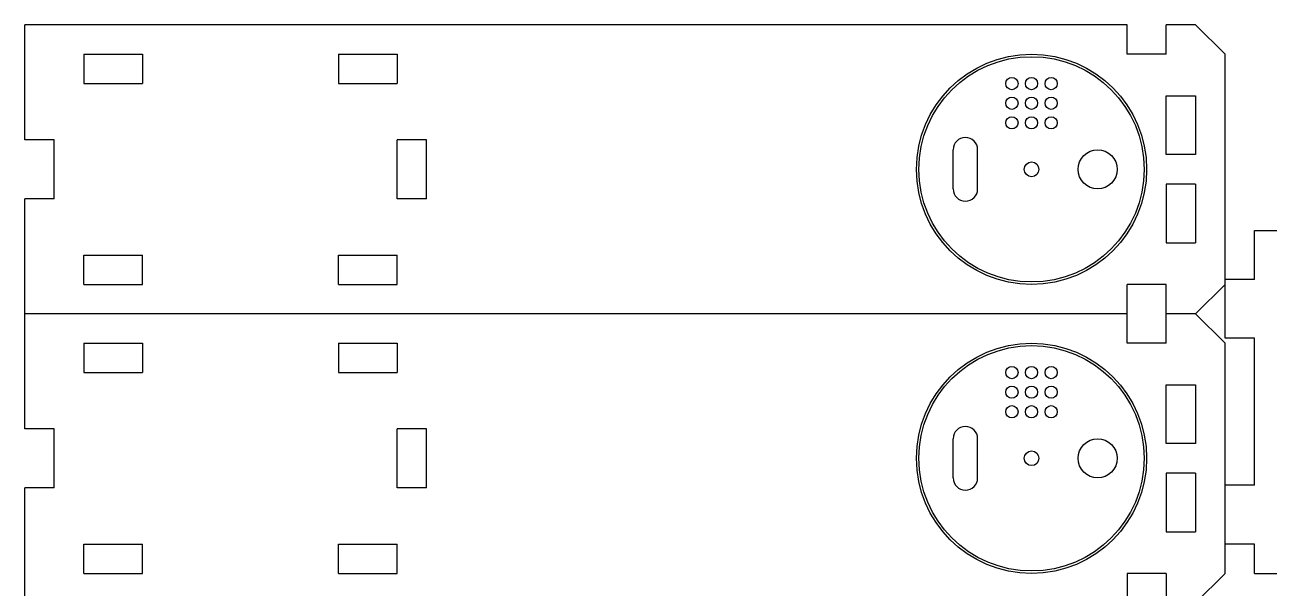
# Model space of a CAD drawing. Header units: millimetres. Extents: x -512 to -50, y 143 to 454.
# Drawn here: x -512 to -258, y 338.9 to 453.9 of the extents above; entities that cross this region are included whole.
import ezdxf

# ---------------------------------------------------------------- set-up
doc = ezdxf.new("R2010")
doc.units = ezdxf.units.MM

msp = doc.modelspace()

# ---------------------------------------------------------------- linework, layer by layer
at = {"color": 7, "linetype": 'Continuous', "lineweight": 25}
for p, q in [((-511.97, 430.45), (-511.97, 453.95)), ((-286.97, 453.95), (-511.97, 453.95)), ((-286.97, 447.95), (-286.97, 453.95)), ((-278.97, 447.95), (-278.97, 453.95)), ((-272.97, 453.95), (-278.97, 453.95)), ((-266.97, 447.95), (-272.97, 453.95)), ((-499.97, 447.95), (-487.97, 447.95)), ((-499.97, 447.95), (-499.97, 441.95)), ((-487.97, 447.95), (-487.97, 441.95)), ((-447.97, 447.95), (-435.97, 447.95)), ((-447.97, 447.95), (-447.97, 441.95)), ((-435.97, 447.95), (-435.97, 441.95)), ((-278.97, 447.95), (-286.97, 447.95)), ((-266.97, 389.95), (-266.97, 447.95)), ((-499.97, 441.95), (-487.97, 441.95)), ((-447.97, 441.95), (-435.97, 441.95)), ((-278.97, 439.45), (-272.97, 439.45)), ((-278.97, 427.45), (-278.97, 439.45)), ((-272.97, 439.45), (-272.97, 427.45)), ((-505.97, 430.45), (-511.97, 430.45)), ((-505.97, 418.45), (-505.97, 430.45)), ((-429.97, 430.45), (-435.97, 430.45)), ((-435.97, 418.45), (-435.97, 430.45)), ((-429.97, 418.45), (-429.97, 430.45)), ((-322.47, 420.45), (-322.47, 428.45)), ((-317.47, 420.45), (-317.47, 428.45)), ((-272.97, 427.45), (-278.97, 427.45)), ((-278.97, 421.45), (-278.97, 409.45)), ((-272.97, 421.45), (-278.97, 421.45)), ((-272.97, 421.45), (-272.97, 409.45)), ((-505.97, 418.45), (-511.97, 418.45)), ((-511.97, 371.45), (-511.97, 418.45)), ((-429.97, 418.45), (-435.97, 418.45)), ((-260.97, 411.95), (-253.47, 411.95)), ((-260.97, 401.95), (-260.97, 411.95)), ((-278.97, 409.45), (-272.97, 409.45)), ((-499.97, 406.95), (-487.97, 406.95)), ((-499.97, 400.95), (-499.97, 406.95)), ((-487.97, 400.95), (-487.97, 406.95)), ((-447.97, 406.95), (-435.97, 406.95)), ((-447.97, 400.95), (-447.97, 406.95)), ((-435.97, 400.95), (-435.97, 406.95)), ((-260.97, 401.95), (-266.97, 401.95)), ((-499.97, 400.95), (-487.97, 400.95)), ((-447.97, 400.95), (-435.97, 400.95)), ((-286.97, 388.95), (-286.97, 400.95)), ((-278.97, 400.95), (-286.97, 400.95)), ((-278.97, 388.95), (-278.97, 400.95)), ((-272.97, 394.95), (-266.97, 400.95)), ((-286.97, 394.95), (-511.97, 394.95)), ((-272.97, 394.95), (-278.97, 394.95)), ((-266.97, 388.95), (-272.97, 394.95)), ((-499.97, 388.95), (-487.97, 388.95)), ((-499.97, 388.95), (-499.97, 382.95)), ((-487.97, 388.95), (-487.97, 382.95)), ((-447.97, 388.95), (-435.97, 388.95)), ((-447.97, 388.95), (-447.97, 382.95)), ((-435.97, 388.95), (-435.97, 382.95)), ((-278.97, 388.95), (-286.97, 388.95)), ((-260.97, 389.95), (-266.97, 389.95)), ((-266.97, 341.95), (-266.97, 388.95)), ((-260.97, 359.95), (-260.97, 389.95)), ((-499.97, 382.95), (-487.97, 382.95)), ((-447.97, 382.95), (-435.97, 382.95)), ((-278.97, 380.45), (-272.97, 380.45)), ((-278.97, 368.45), (-278.97, 380.45)), ((-272.97, 380.45), (-272.97, 368.45)), ((-505.97, 371.45), (-511.97, 371.45)), ((-505.97, 359.45), (-505.97, 371.45)), ((-429.97, 371.45), (-435.97, 371.45)), ((-435.97, 359.45), (-435.97, 371.45)), ((-429.97, 359.45), (-429.97, 371.45)), ((-322.47, 361.45), (-322.47, 369.45)), ((-317.47, 361.45), (-317.47, 369.45)), ((-272.97, 368.45), (-278.97, 368.45)), ((-278.97, 362.45), (-278.97, 350.45)), ((-272.97, 362.45), (-278.97, 362.45)), ((-272.97, 362.45), (-272.97, 350.45)), ((-511.97, 142.95), (-511.97, 359.45)), ((-505.97, 359.45), (-511.97, 359.45)), ((-429.97, 359.45), (-435.97, 359.45)), ((-260.97, 359.95), (-266.97, 359.95)), ((-278.97, 350.45), (-272.97, 350.45)), ((-499.97, 347.95), (-487.97, 347.95)), ((-499.97, 341.95), (-499.97, 347.95)), ((-487.97, 341.95), (-487.97, 347.95)), ((-447.97, 347.95), (-435.97, 347.95)), ((-447.97, 341.95), (-447.97, 347.95)), ((-435.97, 341.95), (-435.97, 347.95)), ((-260.97, 347.95), (-266.97, 347.95)), ((-260.97, 341.95), (-260.97, 347.95)), ((-499.97, 341.95), (-487.97, 341.95)), ((-447.97, 341.95), (-435.97, 341.95)), ((-278.97, 341.95), (-286.97, 341.95)), ((-286.97, 341.95), (-286.97, 335.95)), ((-278.97, 341.95), (-278.97, 335.95)), ((-272.97, 335.95), (-266.97, 341.95)), ((-260.97, 341.95), (-249.47, 341.95))]:
    msp.add_line(p, q, dxfattribs=at)
for centre, radius in [((-306.47, 424.45), 23.5), ((-306.47, 424.45), 23), ((-310.47, 441.95), 1.25), ((-306.47, 441.95), 1.25), ((-302.47, 441.95), 1.25), ((-310.47, 437.95), 1.25), ((-306.47, 437.95), 1.25), ((-302.47, 437.95), 1.25), ((-310.47, 433.95), 1.25), ((-306.47, 433.95), 1.25), ((-302.47, 433.95), 1.25), ((-292.97, 424.45), 4), ((-306.47, 424.45), 1.5), ((-306.47, 365.45), 23.5), ((-306.47, 365.45), 23), ((-310.47, 382.95), 1.25), ((-306.47, 382.95), 1.25), ((-302.47, 382.95), 1.25), ((-310.47, 378.95), 1.25), ((-306.47, 378.95), 1.25), ((-302.47, 378.95), 1.25), ((-310.47, 374.95), 1.25), ((-306.47, 374.95), 1.25), ((-302.47, 374.95), 1.25), ((-292.97, 365.45), 4), ((-306.47, 365.45), 1.5)]:
    msp.add_circle(centre, radius, dxfattribs=at)
for centre, start, end in [((-319.97, 428.45), 0, 180), ((-319.97, 420.45), 180, 0), ((-319.97, 369.45), 0, 180), ((-319.97, 361.45), 180, 0)]:
    msp.add_arc(centre, 2.5, start, end, dxfattribs=at)

doc.saveas('drawing.dxf')
